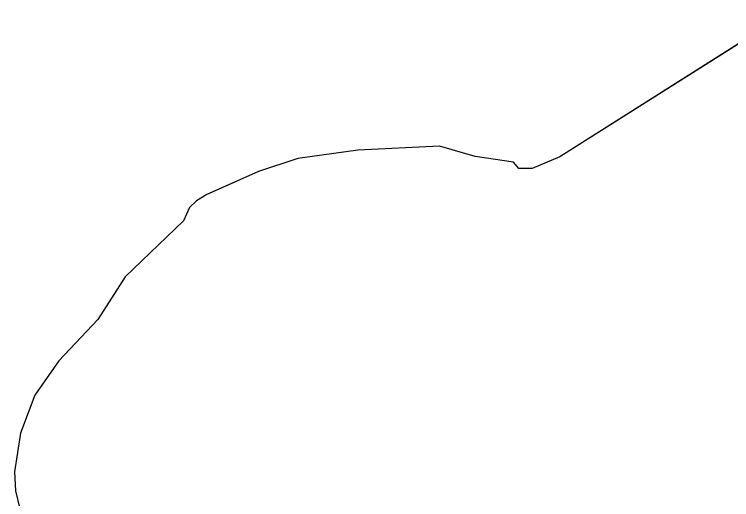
# Model space of a CAD drawing. Header units: inches. Extents: x 653559 to 669309, y 7245317 to 7256454.
# Drawn here: x 656426.5 to 656557.8, y 7253765.7 to 7253854.5 of the extents above; entities that cross this region are included whole.
import ezdxf

# ---------------------------------------------------------------- set-up
doc = ezdxf.new("R2010")
doc.units = ezdxf.units.IN
doc.header["$MEASUREMENT"] = 0
doc.layers.add('Cauce', color=5, linetype='Continuous')
doc.layers.add('Perimetral', color=190, linetype='Continuous')

msp = doc.modelspace()

# ---------------------------------------------------------------- linework, layer by layer
at = {"layer": 'Cauce', "color": 160}
msp.add_polyline3d([(656567.53, 7253854.46, 0), (656526.32, 7253828.38, 0), (656521.24, 7253826.3, 0), (656518.83, 7253826.29, 0), (656517.84, 7253827.41, 0), (656510.82, 7253828.48, 0), (656504.32, 7253830.34, 0), (656489.35, 7253829.6, 0), (656478.4, 7253828.08, 0), (656471.19, 7253825.7, 0), (656461.74, 7253821.54, 0), (656459.84, 7253820.36, 0), (656458.56, 7253819.16, 0), (656457.48, 7253816.68, 0), (656446.8, 7253806.46, 0), (656441.8, 7253798.64, 0), (656434.66, 7253791.12, 0), (656430.24, 7253784.82, 0), (656427.6, 7253777.9, 0), (656426.5, 7253770.79, 0), (656426.71, 7253767.34, 0), (656427.52, 7253764.06, 0)], dxfattribs=at)
at = {"layer": 'Perimetral', "color": 200}
msp.add_polyline3d([(656566.06, 7253853.53, 0), (656552.94, 7253845.22, 0), (656526.32, 7253828.38, 0), (656521.24, 7253826.3, 0), (656518.83, 7253826.29, 0), (656517.84, 7253827.41, 0), (656510.82, 7253828.48, 0), (656504.32, 7253830.34, 0), (656489.35, 7253829.6, 0), (656478.4, 7253828.08, 0), (656471.19, 7253825.7, 0), (656463.24, 7253822.2, 0), (656461.74, 7253821.54, 0), (656459.84, 7253820.36, 0), (656458.56, 7253819.16, 0), (656457.48, 7253816.68, 0), (656446.8, 7253806.46, 0), (656441.8, 7253798.64, 0), (656434.66, 7253791.12, 0), (656430.24, 7253784.82, 0), (656427.6, 7253777.9, 0), (656426.5, 7253770.79, 0), (656426.71, 7253767.34, 0), (656427.52, 7253764.06, 0)], dxfattribs=at)

doc.saveas('drawing.dxf')
